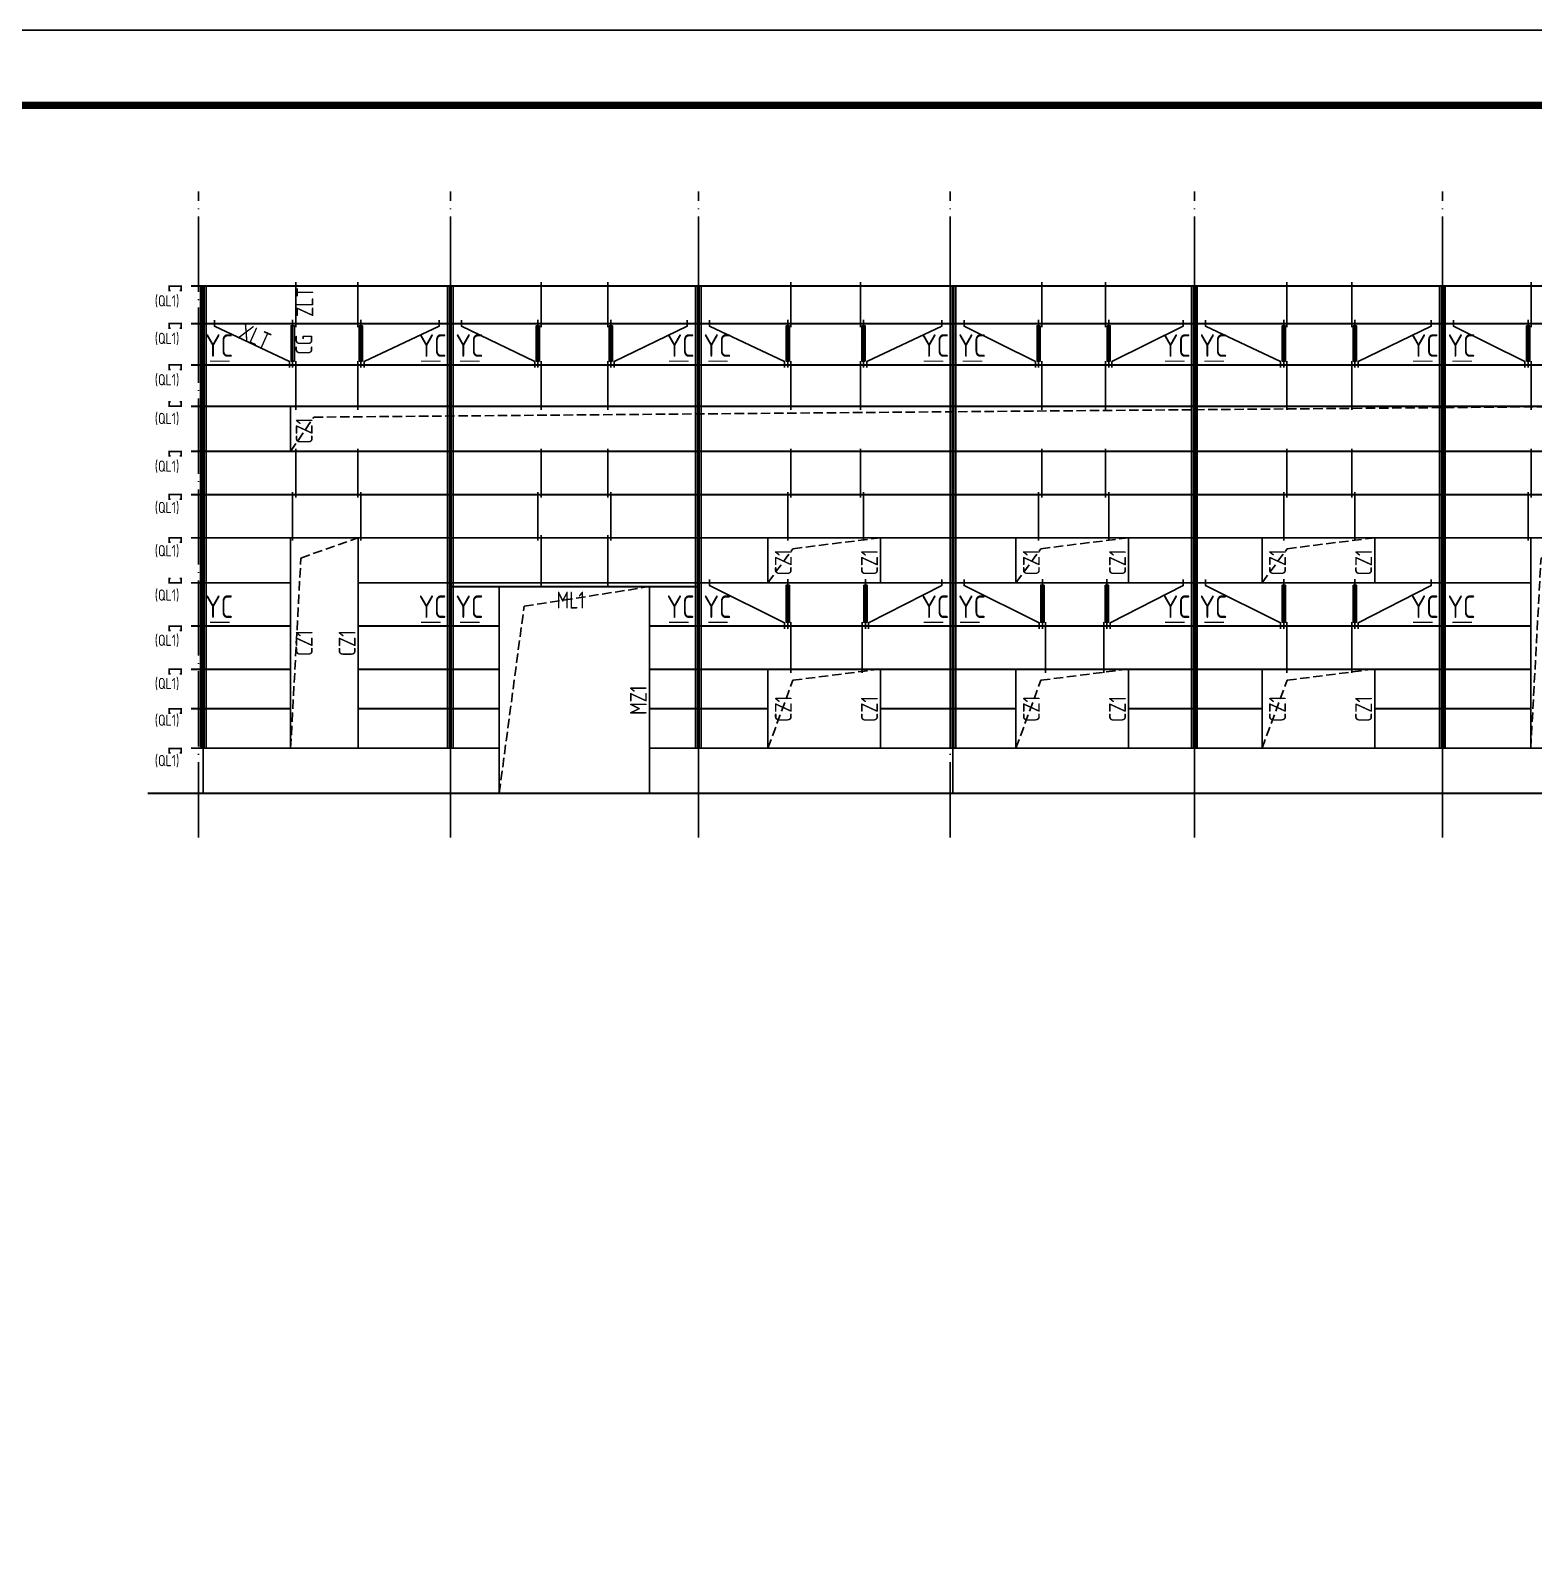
# Model space of a CAD drawing. Extents: x 69728788 to 150163257, y 20675998 to 43663798.
# Drawn here: x 75100736 to 75140745, y 21256037 to 21296288 of the extents above; entities that cross this region are included whole.
import ezdxf

# ---------------------------------------------------------------- set-up
doc = ezdxf.new("R2010")
doc.units = 0
doc.header["$LTSCALE"] = 1000
doc.header["$MEASUREMENT"] = 0
for name, pattern in [('CONTINOUS', [0]), ('DASH', [0.35, 0.25, -0.1]), ('DOTE', [2.42, 2, -0.2, 0.02, -0.2])]:
    doc.linetypes.add(name, pattern=pattern)
doc.layers.get('0').update_dxf_attribs({"linetype": 'CONTINUOUS'})
for name, color, linetype in [('621', 2, 'CONTINUOUS'), ('AXIS', 3, 'CONTINUOUS'), ('DOTE', 251, 'DOTE'), ('PUB_TITLE', 4, 'CONTINUOUS'), ('TDB_文字', 3, 'CONTINUOUS'), ('TEXT', 7, 'CONTINUOUS'), ('屋面隅撑', 1, 'CONTINUOUS'), ('梁', 4, 'CONTINUOUS'), ('梁虚线', 134, 'DASH'), ('檩条拉条', 253, 'CONTINUOUS')]:
    doc.layers.add(name, color=color, linetype=linetype)
doc.styles.add('TSSD_Rein', font='atssdeng.shx', dxfattribs={"width": 0.7, "bigfont": 'atssdchn.shx'})

msp = doc.modelspace()

# ---------------------------------------------------------------- linework, layer by layer
at = {"const_width": 50}
msp.add_lwpolyline([(75146769.5, 21275981.3), (75103862.1, 21275981.3)], dxfattribs=at)
at = {"layer": '621', "const_width": 45}
for points in [[(75104711.7, 21289361.3), (75104751.7, 21289361.3), (75104751.7, 21289481.3), (75104431.7, 21289481.3), (75104431.7, 21289361.3), (75104471.7, 21289361.3)], [(75104711.7, 21288361.3), (75104751.7, 21288361.3), (75104751.7, 21288481.3), (75104431.7, 21288481.3), (75104431.7, 21288361.3), (75104471.7, 21288361.3)], [(75104711.7, 21287261.3), (75104751.7, 21287261.3), (75104751.7, 21287381.3), (75104431.7, 21287381.3), (75104431.7, 21287261.3), (75104471.7, 21287261.3)], [(75104711.7, 21286401.3), (75104751.7, 21286401.3), (75104751.7, 21286281.3), (75104431.7, 21286281.3), (75104431.7, 21286401.3), (75104471.7, 21286401.3)], [(75104711.7, 21284961.3), (75104751.7, 21284961.3), (75104751.7, 21285081.3), (75104431.7, 21285081.3), (75104431.7, 21284961.3), (75104471.7, 21284961.3)], [(75104711.7, 21283811.3), (75104751.7, 21283811.3), (75104751.7, 21283931.3), (75104431.7, 21283931.3), (75104431.7, 21283811.3), (75104471.7, 21283811.3)], [(75104711.7, 21282661.3), (75104751.7, 21282661.3), (75104751.7, 21282781.3), (75104431.7, 21282781.3), (75104431.7, 21282661.3), (75104471.7, 21282661.3)], [(75104711.7, 21281701.3), (75104751.7, 21281701.3), (75104751.7, 21281581.3), (75104431.7, 21281581.3), (75104431.7, 21281701.3), (75104471.7, 21281701.3)], [(75104711.7, 21280311.3), (75104751.7, 21280311.3), (75104751.7, 21280431.3), (75104431.7, 21280431.3), (75104431.7, 21280311.3), (75104471.7, 21280311.3)], [(75104711.7, 21279161.3), (75104751.7, 21279161.3), (75104751.7, 21279281.3), (75104431.7, 21279281.3), (75104431.7, 21279161.3), (75104471.7, 21279161.3)], [(75104711.7, 21278111.3), (75104751.7, 21278111.3), (75104751.7, 21278231.3), (75104431.7, 21278231.3), (75104431.7, 21278111.3), (75104471.7, 21278111.3)], [(75104711.7, 21277057.2), (75104751.7, 21277057.2), (75104751.7, 21277177.2), (75104431.7, 21277177.2), (75104431.7, 21277057.2), (75104471.7, 21277057.2)]]:
    msp.add_lwpolyline(points, dxfattribs=at)
at = {"layer": 'DOTE', "color": 25, "linetype": 'DOTE'}
for p, q in [((75105215.3, 21274807.5), (75105215.3, 21291992.7)), ((75111915.3, 21274807.5), (75111915.3, 21291992.7)), ((75118515.3, 21274807.5), (75118515.3, 21291992.7)), ((75125215.3, 21274807.5), (75125215.3, 21291992.7)), ((75131715.3, 21274807.5), (75131715.3, 21291992.7)), ((75138315.3, 21274807.5), (75138315.3, 21291992.7))]:
    msp.add_line(p, q, dxfattribs=at)
at = {"layer": 'PUB_TITLE'}
msp.add_lwpolyline([(75043830.5, 21212287.7), (75162630.5, 21212287.7), (75162630.5, 21296287.7), (75043830.5, 21296287.7)], close=True, dxfattribs=at)
at = {"layer": 'PUB_TITLE', "const_width": 200}
msp.add_lwpolyline([(75048830.5, 21214287.7), (75160630.5, 21214287.7), (75160630.5, 21294287.7), (75048830.5, 21294287.7)], close=True, dxfattribs=at)
at = {"layer": 'TDB_文字'}
for points in [[(75105265.3, 21289481.3), (75105315.3, 21289481.3), (75105315.3, 21277181.3), (75105265.3, 21277181.3)], [(75105365.3, 21289481.3), (75105415.3, 21289481.3), (75105415.3, 21277181.3), (75105365.3, 21277181.3)], [(75111840.3, 21289481.3), (75111890.3, 21289481.3), (75111890.3, 21277181.3), (75111840.3, 21277181.3)], [(75111940.3, 21289481.3), (75111990.3, 21289481.3), (75111990.3, 21277181.3), (75111940.3, 21277181.3)], [(75118440.3, 21289481.3), (75118490.3, 21289481.3), (75118490.3, 21277181.3), (75118440.3, 21277181.3)], [(75118540.3, 21289481.3), (75118590.3, 21289481.3), (75118590.3, 21277181.3), (75118540.3, 21277181.3)], [(75125215.3, 21289481.3), (75125265.3, 21289481.3), (75125265.3, 21277181.3), (75125215.3, 21277181.3)], [(75125315.3, 21289481.3), (75125365.3, 21289481.3), (75125365.3, 21277181.3), (75125315.3, 21277181.3)], [(75131640.3, 21289481.3), (75131690.3, 21289481.3), (75131690.3, 21277181.3), (75131640.3, 21277181.3)], [(75131740.3, 21289481.3), (75131790.3, 21289481.3), (75131790.3, 21277181.3), (75131740.3, 21277181.3)], [(75138240.3, 21289481.3), (75138290.3, 21289481.3), (75138290.3, 21277181.3), (75138240.3, 21277181.3)], [(75138340.3, 21289481.3), (75138390.3, 21289481.3), (75138390.3, 21277181.3), (75138340.3, 21277181.3)]]:
    msp.add_lwpolyline(points, close=True, dxfattribs=at)
at = {"layer": '屋面隅撑', "const_width": 30}
for points in [[(75106038.6, 21287481.3), (75105516.2, 21287481.3)], [(75111132, 21287481.3), (75111654.4, 21287481.3)], [(75112698.6, 21287481.3), (75112176.2, 21287481.3)], [(75117732, 21287481.3), (75118254.4, 21287481.3)], [(75119298.6, 21287481.3), (75118776.2, 21287481.3)], [(75124507, 21287481.3), (75125029.4, 21287481.3)], [(75126073.6, 21287481.3), (75125551.2, 21287481.3)], [(75130932, 21287481.3), (75131454.4, 21287481.3)], [(75132498.6, 21287481.3), (75131976.2, 21287481.3)], [(75137532, 21287481.3), (75138054.4, 21287481.3)], [(75139098.6, 21287481.3), (75138576.2, 21287481.3)], [(75106038.6, 21280531.3), (75105516.2, 21280531.3)], [(75111132, 21280531.3), (75111654.4, 21280531.3)], [(75112698.6, 21280531.3), (75112176.2, 21280531.3)], [(75117732, 21280531.3), (75118254.4, 21280531.3)], [(75119298.6, 21280531.3), (75118776.2, 21280531.3)], [(75124507, 21280531.3), (75125029.4, 21280531.3)], [(75125998.6, 21280531.3), (75125476.2, 21280531.3)], [(75130932, 21280531.3), (75131454.4, 21280531.3)], [(75132498.6, 21280531.3), (75131976.2, 21280531.3)], [(75137532, 21280531.3), (75138054.4, 21280531.3)], [(75139098.6, 21280531.3), (75138576.2, 21280531.3)]]:
    msp.add_lwpolyline(points, dxfattribs=at)
at = {"layer": '梁', "linetype": 'CONTINOUS'}
for p, q in [((75105340.3, 21275981.3), (75105340.3, 21289481.3)), ((75111915.3, 21275981.3), (75111915.3, 21289481.3)), ((75118515.3, 21275981.3), (75118515.3, 21289475.5)), ((75125290.3, 21275981.3), (75125290.3, 21289475.5)), ((75131715.3, 21275981.3), (75131715.3, 21289475.5)), ((75138315.3, 21275981.3), (75138315.3, 21289475.5)), ((75107665.3, 21286281.3), (75107665.3, 21285081.3)), ((75107665.3, 21282781.3), (75107665.3, 21277181.3)), ((75109465.3, 21282781.3), (75109465.3, 21277181.3)), ((75120365.3, 21282781.3), (75120365.3, 21281581.3)), ((75123365.3, 21282781.3), (75123365.3, 21281581.3)), ((75126965.3, 21282781.3), (75126965.3, 21281581.3)), ((75129965.3, 21282781.3), (75129965.3, 21281581.3)), ((75133515.3, 21282781.3), (75133515.3, 21281581.3)), ((75136515.3, 21282781.3), (75136515.3, 21281581.3)), ((75140665.3, 21282781.3), (75140665.3, 21277181.3)), ((75113215.3, 21281481.3), (75113215.3, 21275981.3)), ((75117215.3, 21281481.3), (75117215.3, 21275981.3)), ((75120365.3, 21279281.3), (75120365.3, 21277181.3)), ((75123365.3, 21279281.3), (75123365.3, 21277181.3)), ((75126965.3, 21279281.3), (75126965.3, 21277181.3)), ((75129965.3, 21279281.3), (75129965.3, 21277181.3)), ((75133515.3, 21279281.3), (75133515.3, 21277181.3)), ((75136515.3, 21279281.3), (75136515.3, 21277181.3))]:
    msp.add_line(p, q, dxfattribs=at)
at = {"layer": '梁', "linetype": 'CONTINOUS', "const_width": 50}
for points in [[(75145015.3, 21289481.3), (75105015.3, 21289481.3)], [(75145015.3, 21288481.3), (75105015.3, 21288481.3)], [(75145015.3, 21287381.3), (75105015.3, 21287381.3)], [(75145015.3, 21286281.3), (75105015.3, 21286281.3)], [(75145015.3, 21285081.3), (75105015.3, 21285081.3)], [(75145015.3, 21283931.3), (75105015.3, 21283931.3)], [(75145015.3, 21282781.3), (75105015.3, 21282781.3)], [(75107665.3, 21281581.3), (75105015.3, 21281581.3)], [(75122765.3, 21281581.3), (75109465.3, 21281581.3)], [(75129365.3, 21281581.3), (75122765.3, 21281581.3)], [(75140665.3, 21281581.3), (75129365.3, 21281581.3)], [(75118515.3, 21281481.3), (75111915.3, 21281481.3)], [(75107665.3, 21280431.3), (75105015.3, 21280431.3)], [(75113215.3, 21280431.3), (75109465.3, 21280431.3)], [(75122765.3, 21280431.3), (75117215.3, 21280431.3)], [(75127565.3, 21280431.3), (75122765.3, 21280431.3)], [(75140665.3, 21280431.3), (75127565.3, 21280431.3)], [(75107665.3, 21279281.3), (75105015.3, 21279281.3)], [(75113215.3, 21279281.3), (75109465.3, 21279281.3)], [(75122765.3, 21279281.3), (75117215.3, 21279281.3)], [(75129365.3, 21279281.3), (75122765.3, 21279281.3)], [(75140665.3, 21279281.3), (75129365.3, 21279281.3)], [(75107665.3, 21278231.3), (75105015.3, 21278231.3)], [(75113215.3, 21278231.3), (75109465.3, 21278231.3)], [(75120365.3, 21278231.3), (75117215.3, 21278231.3)], [(75126965.3, 21278231.3), (75123365.3, 21278231.3)], [(75133515.3, 21278231.3), (75129965.3, 21278231.3)], [(75140665.3, 21278231.3), (75136515.3, 21278231.3)], [(75113215.3, 21277181.3), (75105015.3, 21277181.3)], [(75145015.3, 21277181.3), (75117215.3, 21277181.3)]]:
    msp.add_lwpolyline(points, dxfattribs=at)
at = {"layer": '梁虚线'}
for points in [[(75107665.3, 21285081.3), (75108280, 21285991.4), (75142465.3, 21286281.3)], [(75107665.3, 21277181.3), (75107937.9, 21282243), (75109465.3, 21282781.3)], [(75120365.3, 21281581.3), (75121030, 21282491.4), (75123365.3, 21282781.3)], [(75126965.3, 21281581.3), (75127630, 21282491.4), (75129965.3, 21282781.3)], [(75133515.3, 21281581.3), (75134180, 21282491.4), (75136515.3, 21282781.3)], [(75140665.3, 21277181.3), (75140937.9, 21282243), (75142465.3, 21282781.3)], [(75113215.3, 21275981.3), (75113877.9, 21280957.9), (75117215.3, 21281481.3)], [(75120365.3, 21277181.3), (75121030, 21278991.4), (75123315.3, 21279281.3)], [(75126965.3, 21277181.3), (75127630, 21278991.4), (75129915.3, 21279281.3)], [(75133515.3, 21277181.3), (75134180, 21278991.4), (75136465.3, 21279281.3)]]:
    msp.add_lwpolyline(points, dxfattribs=at)
at = {"layer": '檩条拉条'}
for p, q in [((75107803.1, 21288389.1), (75107803.1, 21289582.3)), ((75109452.4, 21288389.1), (75109452.4, 21289582.3)), ((75114328.1, 21288389.1), (75114328.1, 21289582.3)), ((75116102.4, 21288389.1), (75116102.4, 21289582.3)), ((75120978.1, 21288389.1), (75120978.1, 21289582.3)), ((75122827.4, 21288389.1), (75122827.4, 21289582.3)), ((75127653.1, 21288389.1), (75127653.1, 21289582.3)), ((75129352.4, 21288389.1), (75129352.4, 21289582.3)), ((75134178.1, 21288389.1), (75134178.1, 21289582.3)), ((75135902.4, 21288389.1), (75135902.4, 21289582.3)), ((75140678.1, 21288389.1), (75140678.1, 21289582.3)), ((75107719.2, 21288582.3), (75107719.2, 21287309.1)), ((75107719.2, 21287309.1), (75107719.2, 21288582.3)), ((75109536.4, 21288582.3), (75109536.4, 21287309.1)), ((75109536.4, 21287309.1), (75109536.4, 21288582.3)), ((75114244.2, 21288582.3), (75114244.2, 21287309.1)), ((75114244.2, 21287309.1), (75114244.2, 21288582.3)), ((75116186.4, 21288582.3), (75116186.4, 21287309.1)), ((75116186.4, 21287309.1), (75116186.4, 21288582.3)), ((75120894.2, 21288582.3), (75120894.2, 21287309.1)), ((75120894.2, 21287309.1), (75120894.2, 21288582.3)), ((75122911.4, 21288582.3), (75122911.4, 21287309.1)), ((75122911.4, 21287309.1), (75122911.4, 21288582.3)), ((75127569.2, 21288582.3), (75127569.2, 21287309.1)), ((75127569.2, 21287309.1), (75127569.2, 21288582.3)), ((75129436.4, 21288582.3), (75129436.4, 21287309.1)), ((75129436.4, 21287309.1), (75129436.4, 21288582.3)), ((75134094.2, 21288582.3), (75134094.2, 21287309.1)), ((75134094.2, 21287309.1), (75134094.2, 21288582.3)), ((75135986.4, 21288582.3), (75135986.4, 21287309.1)), ((75135986.4, 21287309.1), (75135986.4, 21288582.3)), ((75140594.2, 21288582.3), (75140594.2, 21287309.1)), ((75140594.2, 21287309.1), (75140594.2, 21288582.3)), ((75107803.1, 21286189.1), (75107803.1, 21287482.3)), ((75109452.4, 21286189.1), (75109452.4, 21287482.3)), ((75114328.1, 21286189.1), (75114328.1, 21287482.3)), ((75116102.4, 21286189.1), (75116102.4, 21287482.3)), ((75120978.1, 21286189.1), (75120978.1, 21287482.3)), ((75122827.4, 21286189.1), (75122827.4, 21287482.3)), ((75127653.1, 21286189.1), (75127653.1, 21287482.3)), ((75129352.4, 21286189.1), (75129352.4, 21287482.3)), ((75134178.1, 21286189.1), (75134178.1, 21287482.3)), ((75135902.4, 21286189.1), (75135902.4, 21287482.3)), ((75140678.1, 21286189.1), (75140678.1, 21287482.3)), ((75107803.1, 21283856.3), (75107803.1, 21285149.4)), ((75109452.4, 21283856.3), (75109452.4, 21285149.4)), ((75114328.1, 21283856.3), (75114328.1, 21285149.4)), ((75116102.4, 21283856.3), (75116102.4, 21285149.4)), ((75120978.1, 21283856.3), (75120978.1, 21285149.4)), ((75122827.4, 21283856.3), (75122827.4, 21285149.4)), ((75127653.1, 21283856.3), (75127653.1, 21285149.4)), ((75129352.4, 21283856.3), (75129352.4, 21285149.4)), ((75134178.1, 21283856.3), (75134178.1, 21285149.4)), ((75135902.4, 21283856.3), (75135902.4, 21285149.4)), ((75140678.1, 21283856.3), (75140678.1, 21285149.4)), ((75107719.1, 21282706.3), (75107719.1, 21283999.4)), ((75109536.4, 21282706.3), (75109536.4, 21283999.4)), ((75114244.1, 21282706.3), (75114244.1, 21283999.4)), ((75116186.4, 21282706.3), (75116186.4, 21283999.4)), ((75120894.1, 21282706.3), (75120894.1, 21283999.4)), ((75122911.4, 21282706.3), (75122911.4, 21283999.4)), ((75127569.1, 21282706.3), (75127569.1, 21283999.4)), ((75129436.4, 21282706.3), (75129436.4, 21283999.4)), ((75134094.1, 21282706.3), (75134094.1, 21283999.4)), ((75135986.4, 21282706.3), (75135986.4, 21283999.4)), ((75140594.1, 21282706.3), (75140594.1, 21283999.4)), ((75114328.1, 21281506.3), (75114328.1, 21282849.4)), ((75116102.4, 21281506.3), (75116102.4, 21282849.4)), ((75120894.2, 21281682.3), (75120894.2, 21280359.1)), ((75120894.2, 21280359.1), (75120894.2, 21281682.3)), ((75122961.4, 21281682.3), (75122961.4, 21280359.1)), ((75122961.4, 21280359.1), (75122961.4, 21281682.3)), ((75127669.2, 21281682.3), (75127669.2, 21280359.1)), ((75127669.2, 21280359.1), (75127669.2, 21281682.3)), ((75129386.4, 21281682.3), (75129386.4, 21280359.1)), ((75129386.4, 21280359.1), (75129386.4, 21281682.3)), ((75134094.2, 21281682.3), (75134094.2, 21280359.1)), ((75134094.2, 21280359.1), (75134094.2, 21281682.3)), ((75135986.4, 21281682.3), (75135986.4, 21280359.1)), ((75135986.4, 21280359.1), (75135986.4, 21281682.3)), ((75120978.1, 21279189.1), (75120978.1, 21280532.3)), ((75122877.4, 21279189.1), (75122877.4, 21280532.3)), ((75127753.1, 21279189.1), (75127753.1, 21280532.3)), ((75129302.4, 21279189.1), (75129302.4, 21280532.3)), ((75134178.1, 21279189.1), (75134178.1, 21280532.3)), ((75135902.4, 21279189.1), (75135902.4, 21280532.3))]:
    msp.add_line(p, q, dxfattribs=at)
for points in [[(75105637.9, 21288569.1), (75105637.9, 21288409.1), (75107635.2, 21287469.1), (75107635.2, 21287309.1)], [(75111617.7, 21288569.1), (75111617.7, 21288409.1), (75109620.4, 21287469.1), (75109620.4, 21287309.1)], [(75112212.9, 21288569.1), (75112212.9, 21288409.1), (75114160.2, 21287469.1), (75114160.2, 21287309.1)], [(75118217.7, 21288569.1), (75118217.7, 21288409.1), (75116270.4, 21287469.1), (75116270.4, 21287309.1)], [(75118812.9, 21288569.1), (75118812.9, 21288409.1), (75120810.2, 21287469.1), (75120810.2, 21287309.1)], [(75124992.7, 21288569.1), (75124992.7, 21288409.1), (75122995.4, 21287469.1), (75122995.4, 21287309.1)], [(75125587.9, 21288569.1), (75125587.9, 21288409.1), (75127485.2, 21287469.1), (75127485.2, 21287309.1)], [(75131417.7, 21288569.1), (75131417.7, 21288409.1), (75129520.4, 21287469.1), (75129520.4, 21287309.1)], [(75132012.9, 21288569.1), (75132012.9, 21288409.1), (75134010.2, 21287469.1), (75134010.2, 21287309.1)], [(75138017.7, 21288569.1), (75138017.7, 21288409.1), (75136070.4, 21287469.1), (75136070.4, 21287309.1)], [(75138612.9, 21288569.1), (75138612.9, 21288409.1), (75140510.2, 21287469.1), (75140510.2, 21287309.1)], [(75118812.9, 21281669.1), (75118812.9, 21281509.1), (75120810.2, 21280519.1), (75120810.2, 21280359.1)], [(75124992.7, 21281669.1), (75124992.7, 21281509.1), (75123045.4, 21280519.1), (75123045.4, 21280359.1)], [(75125587.9, 21281669.1), (75125587.9, 21281509.1), (75127585.2, 21280519.1), (75127585.2, 21280359.1)], [(75131417.7, 21281669.1), (75131417.7, 21281509.1), (75129470.4, 21280519.1), (75129470.4, 21280359.1)], [(75132012.9, 21281669.1), (75132012.9, 21281509.1), (75134010.2, 21280519.1), (75134010.2, 21280359.1)], [(75138017.7, 21281669.1), (75138017.7, 21281509.1), (75136070.4, 21280519.1), (75136070.4, 21280359.1)]]:
    msp.add_lwpolyline(points, dxfattribs=at)
for points in [[(75107764.6, 21288422.3), (75107678.1, 21288422.3), (75107678.1, 21287482.3), (75107764.6, 21287482.3)], [(75109491, 21288422.3), (75109577.5, 21288422.3), (75109577.5, 21287482.3), (75109491, 21287482.3)], [(75114289.6, 21288422.3), (75114203.1, 21288422.3), (75114203.1, 21287482.3), (75114289.6, 21287482.3)], [(75116141, 21288422.3), (75116227.5, 21288422.3), (75116227.5, 21287482.3), (75116141, 21287482.3)], [(75120939.6, 21288422.3), (75120853.1, 21288422.3), (75120853.1, 21287482.3), (75120939.6, 21287482.3)], [(75122866, 21288422.3), (75122952.5, 21288422.3), (75122952.5, 21287482.3), (75122866, 21287482.3)], [(75127614.6, 21288422.3), (75127528.1, 21288422.3), (75127528.1, 21287482.3), (75127614.6, 21287482.3)], [(75129391, 21288422.3), (75129477.5, 21288422.3), (75129477.5, 21287482.3), (75129391, 21287482.3)], [(75134139.6, 21288422.3), (75134053.1, 21288422.3), (75134053.1, 21287482.3), (75134139.6, 21287482.3)], [(75135941, 21288422.3), (75136027.5, 21288422.3), (75136027.5, 21287482.3), (75135941, 21287482.3)], [(75140639.6, 21288422.3), (75140553.1, 21288422.3), (75140553.1, 21287482.3), (75140639.6, 21287482.3)], [(75120939.6, 21281522.3), (75120853.1, 21281522.3), (75120853.1, 21280532.3), (75120939.6, 21280532.3)], [(75122916, 21281522.3), (75123002.5, 21281522.3), (75123002.5, 21280532.3), (75122916, 21280532.3)], [(75127714.6, 21281522.3), (75127628.1, 21281522.3), (75127628.1, 21280532.3), (75127714.6, 21280532.3)], [(75129341, 21281522.3), (75129427.5, 21281522.3), (75129427.5, 21280532.3), (75129341, 21280532.3)], [(75134139.6, 21281522.3), (75134053.1, 21281522.3), (75134053.1, 21280532.3), (75134139.6, 21280532.3)], [(75135941, 21281522.3), (75136027.5, 21281522.3), (75136027.5, 21280532.3), (75135941, 21280532.3)]]:
    msp.add_lwpolyline(points, close=True, dxfattribs=at)

# ---------------------------------------------------------------- texts
at = {"layer": 'AXIS', "style": 'TSSD_Rein', "width": 0.8}
for p in [(75104051.1, 21288938.1), (75104051.1, 21287938.1), (75104051.1, 21286838.1), (75104051.1, 21285807), (75104051.1, 21284538.1), (75104051.1, 21283438.2), (75104051.1, 21282288.2), (75104051.1, 21281107), (75104051.1, 21279904.5), (75104051.1, 21278754.5), (75104051.1, 21277777.6), (75104051.1, 21276703.1)]:
    msp.add_text('(QL1)', height=300, dxfattribs=at).set_placement(p)
at = {"layer": 'TEXT', "style": 'TSSD_Rein', "width": 0.8}
for s, rotation, p in [('ZLT ', 90, (75108270.2, 21288659.5)), ('XLT ', 335.90299, (75106246.7, 21288113.9)), ('CG ', 90, (75108244.3, 21287651.4)), ('CZ1', 90, (75108250.9, 21285280.8)), ('CZ1', 90, (75121000.9, 21281780.8)), ('CZ1', 90, (75123293.2, 21281778.1)), ('CZ1', 90, (75127600.9, 21281780.8)), ('CZ1', 90, (75129893.2, 21281778.1)), ('CZ1', 90, (75134150.9, 21281780.8)), ('CZ1', 90, (75136443.2, 21281778.1)), ('CZ1', 90, (75108250.9, 21279632.3)), ('CZ1', 90, (75109393.2, 21279629.5)), ('MZ1', 90, (75117143.2, 21278068.1)), ('CZ1', 90, (75121000.9, 21277881.7)), ('CZ1', 90, (75123293.2, 21277878.9)), ('CZ1', 90, (75127600.9, 21277881.7)), ('CZ1', 90, (75129893.2, 21277878.9)), ('CZ1', 90, (75134150.9, 21277881.7)), ('CZ1', 90, (75136443.2, 21277878.9))]:
    msp.add_text(s, height=450, rotation=rotation, dxfattribs=at).set_placement(p)
msp.add_text('ML1', height=450, dxfattribs=at).set_placement((75114741, 21280898.9))
at = {"layer": '屋面隅撑', "color": 3, "style": 'TSSD_Rein', "width": 0.8}
for p in [(75105393.5, 21287597.3), (75111072.7, 21287597.3), (75112053.4, 21287597.3), (75117672.7, 21287597.3), (75118653.4, 21287597.3), (75124447.7, 21287597.3), (75125428.4, 21287597.3), (75130872.7, 21287597.3), (75131853.4, 21287597.3), (75137472.7, 21287597.3), (75138453.4, 21287597.3), (75105393.5, 21280647.3), (75111072.7, 21280647.3), (75112053.4, 21280647.3), (75117672.7, 21280647.3), (75118653.4, 21280647.3), (75124447.7, 21280647.3), (75125428.4, 21280647.3), (75130872.7, 21280647.3), (75131853.4, 21280647.3), (75137472.7, 21280647.3), (75138453.4, 21280647.3)]:
    msp.add_text('YC', height=600, dxfattribs=at).set_placement(p)

doc.saveas('drawing.dxf')
